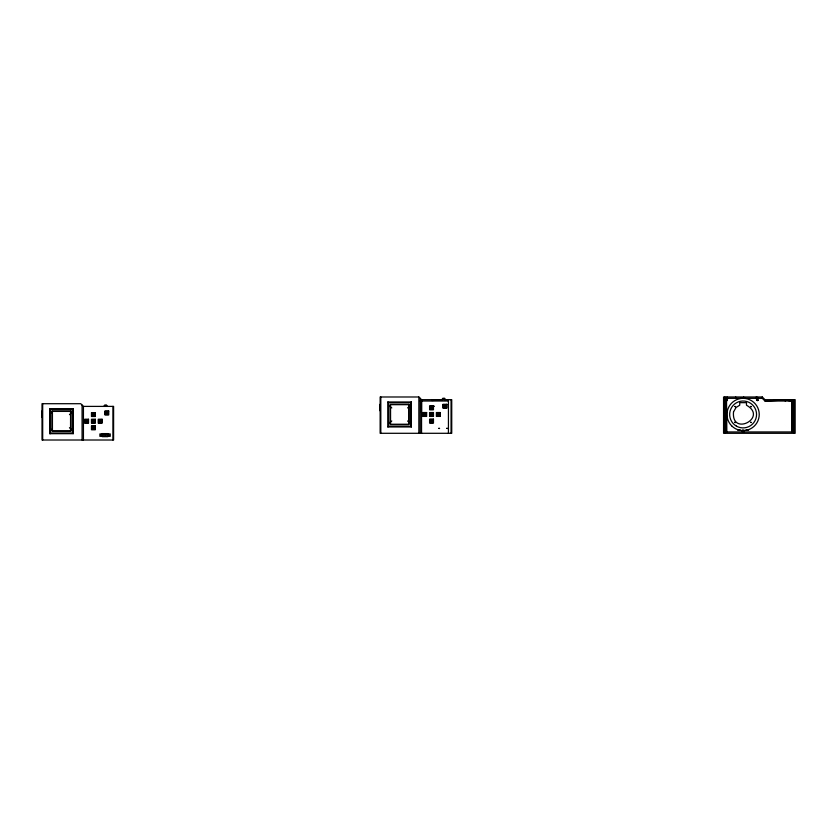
<?xml version="1.0" encoding="UTF-8"?>
<svg xmlns="http://www.w3.org/2000/svg" width="837" height="837" viewBox="0 0 837 837"><rect width="100%" height="100%" fill="white"/><g stroke="black" fill="none" stroke-linecap="round" stroke-linejoin="round"><path stroke-width="1.26" d="M421.545 412.62L421.545 401.017M792.555 401.017L792.21 431.944L792.21 399.678L791.854 401.017M100.67 435.135L101.392 434.832L100.848 435.366M409.795 405.673C410.569 407.148 409.868 404.407 409.712 406.426M409.565 422.873L410.36 422.811L409.712 422.988M409.743 422.727L409.712 423.407M51.465 413.143L51.465 412.369M51.465 430.134L51.465 429.35M71.595 412.369L71.595 413.143M71.595 429.35L71.595 430.134M109.323 435.303L108.695 435.135M389.582 406.426L389.582 405.642M389.582 423.407L389.582 422.633M73.248 433.671L72.568 433.001L72.568 409.377L73.248 408.707L49.739 408.707L49.739 433.671L73.248 433.671L73.248 408.707M49.739 433.671L50.408 433.001L72.568 433.001M411.365 426.954L410.695 426.284L410.695 402.649L411.365 401.98L387.855 401.98L387.855 426.954L411.365 426.954L411.365 401.98M387.855 426.954L388.535 426.284L388.535 402.649L387.855 401.98M69.461 414.66L71.427 413.028M389.812 422.633L391.789 421.001M407.577 407.933L409.555 406.301M431.787 400.504L442.03 399.992M444.593 399.866L448.433 399.678L448.433 433.294M418.856 396.989L380.144 396.989L380.144 433.294L451.729 433.294L451.729 399.678L421.545 399.678L418.856 396.989L418.856 433.294M762.277 396.989L723.566 396.989L723.566 433.294L795.15 433.294L795.15 399.678L764.966 399.678L762.277 396.989L762.277 398.328L764.976 401.017L793.8 401.017M442.836 398.255L444.667 398.255M724.905 398.328L762.277 398.328M442.156 399.082L445.347 399.082M448.433 401.017L420.205 401.017L421.545 399.678L421.545 433.294M388.535 402.649L410.695 402.649M723.566 403.685L724.905 403.685M442.595 404.637L446.508 404.637L446.508 407.828L443.317 407.828L443.317 404.637M104.719 404.982L106.54 404.982M104.029 405.809L107.23 405.809M434.445 406.248L429.936 406.248L429.936 409.45L433.127 409.45L433.127 406.248M83.428 406.395L113.602 406.395L113.602 440.011L42.017 440.011L42.017 403.706L80.739 403.706L83.428 406.395L83.428 440.011M49.739 408.707L50.408 409.377L72.568 409.377M50.963 411.396L72.16 411.396M723.566 411.417L724.905 411.417M433.461 412.536L433.482 416.397L429.601 416.397L429.601 412.536L433.482 412.536M388.535 426.284L410.695 426.284M737.575 430.061L740.379 430.061M745.84 430.061L748.634 430.061M724.905 431.944L793.811 431.944L793.8 399.678L793.811 433.294M102.26 433.932L99.885 433.932L99.885 436.328L102.26 436.328M107.868 433.932L110.233 433.932L110.233 436.328L107.868 436.328M389.812 406.301L391.789 407.933M407.577 421.001L409.555 422.633M69.461 427.717L71.427 429.35M726.108 400.191C727.73 402.377 727.635 397.889 727.081 396.989M793.57 399.678L793.57 431.944M793.382 399.678L793.382 431.944M793.141 399.678L793.141 431.944M792.859 399.678L792.859 431.944M792.555 431.944L792.555 399.678L791.854 431.944L791.854 399.678L764.976 401.017L764.976 399.678M790.85 399.678L790.85 401.017M789.103 399.678L789.103 401.017M785.242 399.678L785.242 401.017M758.123 398.328C758.981 402.869 754.964 400.002 756.92 396.989M756.25 396.989L756.25 398.328M743.685 396.989L743.685 398.328M743.779 431.944L743.779 430.061L742.429 430.061L742.429 431.944M735.713 396.989L735.713 398.328M726.851 431.944L726.495 398.328M726.108 398.328L726.16 431.944M725.846 398.328L725.846 431.944M725.574 398.328L725.574 431.944M725.334 398.328L725.334 431.944M725.135 398.328L724.999 431.944M724.905 396.989L724.905 433.294M451.059 399.678L451.059 433.294M429.611 412.536L429.611 416.397M420.205 398.328L420.205 433.294M380.814 396.989L380.814 433.294M379.977 404.355L379.977 410.737M112.932 406.395L112.932 440.011M105.295 434.246L105.295 436.014M82.078 405.056L82.078 440.011M70.559 411.396L70.559 430.982L52.428 430.982L52.428 411.396M50.408 409.377L50.408 433.671M42.687 403.706L42.687 440.011M41.85 411.082L41.85 417.464M733.515 411.898C731.182 437.04 768.429 417.496 746.468 405.202L746.468 402.66L739.741 402.66L739.741 405.202L736.089 407.452L733.515 411.898M71.658 412.672L72.275 412.923L71.689 412.589M85.698 420.959C86.818 424.432 88.408 418.5 85.698 420.959M92.53 414.336C93.639 417.82 95.23 411.877 92.53 414.336M92.53 420.959C93.639 424.432 95.23 418.5 92.53 420.959M92.53 427.581C93.639 431.065 95.23 425.123 92.53 427.581M99.31 420.959C100.43 424.432 102.02 418.5 99.31 420.959M105.912 412.725C107.031 416.198 108.622 410.266 105.912 412.725M388.797 405.83L389.446 405.997L388.797 405.83M388.797 422.811L389.446 422.988L388.797 422.811M423.825 414.231C424.945 417.705 426.535 411.773 423.825 414.231M430.647 407.619C431.766 411.093 433.357 405.16 430.647 407.619M430.647 414.231C431.766 417.705 433.357 411.773 430.647 414.231M430.647 420.865C431.766 424.338 433.357 418.406 430.647 420.865M437.437 414.231C438.546 417.705 440.136 411.773 437.437 414.231M438.891 428.324L439.54 428.492L438.891 428.324M444.039 405.997C445.148 409.481 446.738 403.549 444.039 405.997M446.832 428.324L447.481 428.492L446.832 428.324M726.453 400.107L727.102 400.274L726.485 400.023M734.865 406.458L735.514 406.636L734.865 406.458M734.865 422.319L735.472 422.57L734.896 422.235M750.705 406.458L751.354 406.636L750.705 406.458M750.705 422.319L751.323 422.57L750.737 422.235M757.129 400.107L757.778 400.274L757.129 400.107M409.011 404.334L390.209 404.334L390.209 424.6L409.011 424.6L409.011 404.334M446.853 404.302L442.982 404.302L442.982 408.174L446.853 408.174L446.853 404.302M408.676 404.669L390.555 404.669L390.555 424.265L408.676 424.265L408.676 404.669M433.461 405.914L429.601 405.914L429.601 409.785L433.461 409.785L433.461 405.914M70.894 411.061L52.093 411.061L52.093 431.327L70.894 431.327L70.894 411.061M108.726 411.03L104.866 411.03L104.866 414.89L108.726 414.89L108.726 411.03M108.391 411.365L105.2 411.365L105.2 414.556L108.391 414.556L108.391 411.365M426.64 412.536L422.769 412.536L422.769 416.397L426.64 416.397L426.64 412.536M440.252 412.536L436.38 412.536L436.38 416.397L440.252 416.397L440.252 412.536M95.345 412.641L91.474 412.641L91.474 416.502L95.345 416.502L95.345 412.641M94.999 412.976L91.808 412.976L91.808 416.167L94.999 416.167L94.999 412.976M426.305 412.871L423.103 412.871L423.103 416.062L426.305 416.062L426.305 412.871M433.127 412.871L429.936 412.871L429.936 416.062L433.127 416.062L433.127 412.871M439.906 412.871L436.715 412.871L436.715 416.062L439.906 416.062L439.906 412.871M88.513 419.253L84.652 419.253L84.652 423.124L88.513 423.124L88.513 419.253M95.345 419.253L91.474 419.253L91.474 423.124L95.345 423.124L95.345 419.253M102.124 419.253L98.253 419.253L98.253 423.124L102.124 423.124L102.124 419.253M433.461 419.159L429.601 419.159L429.601 423.03L433.461 423.03L433.461 419.159M88.178 419.588L84.987 419.588L84.987 422.79L88.178 422.79L88.178 419.588M94.999 419.588L91.808 419.588L91.808 422.79L94.999 422.79L94.999 419.588M101.79 419.588L98.599 419.588L98.599 422.79L101.79 422.79L101.79 419.588M433.127 419.494L429.936 419.494L429.936 422.695L433.127 422.695L433.127 419.494M95.345 425.887L91.474 425.887L91.474 429.747L95.345 429.747L95.345 425.887M94.999 426.221L91.808 426.221L91.808 429.412L94.999 429.412L94.999 426.221M107.868 433.608L102.26 433.608L102.26 436.652L107.868 436.652L107.868 433.608M106.864 434.246L103.265 434.246L103.265 436.014L106.864 436.014L106.864 434.246M731.695 425.876A16.133 16.133 0 0 0 758.688 418.646A16.133 16.133 0 0 0 738.925 398.883A16.133 16.133 0 0 0 731.695 425.876M736.382 426.106A13.444 13.444 0 0 0 756.554 414.461A13.444 13.444 0 0 0 736.382 402.817A13.444 13.444 0 0 0 736.382 426.106"/></g></svg>
